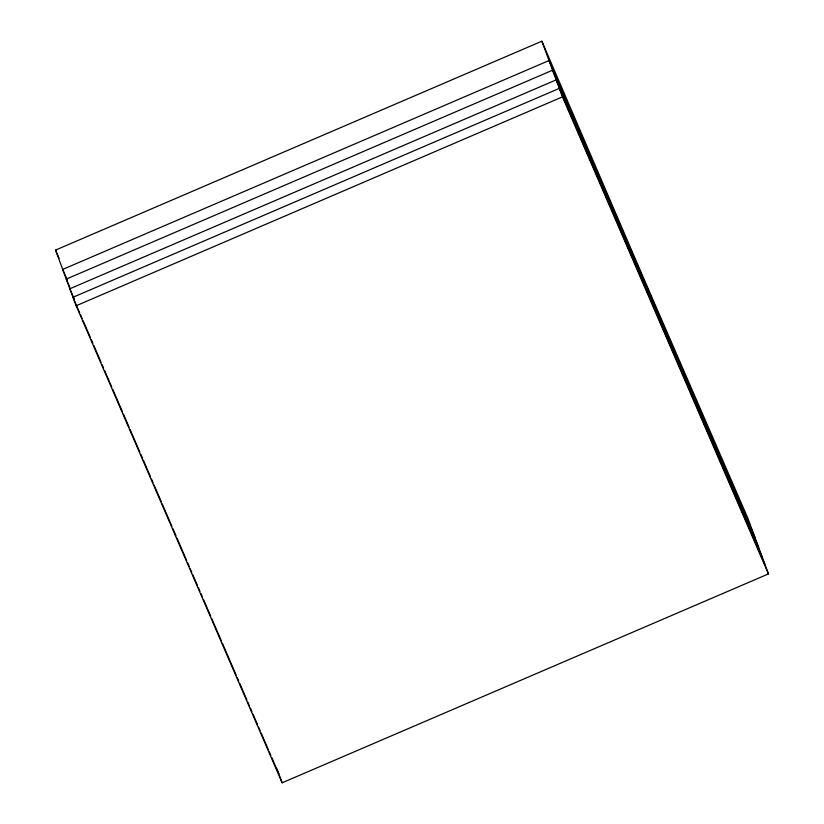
<?xml version="1.0" encoding="UTF-8"?>
<svg xmlns="http://www.w3.org/2000/svg" width="824" height="824" viewBox="0 0 824 824"><rect width="100%" height="100%" fill="white"/><g stroke="black" fill="none" stroke-linecap="round" stroke-linejoin="round"><path stroke-width="1.24" d="M55.548 250.094L541.862 41.2L637.858 264.844L747.862 518.234L768.452 573.906L282.138 782.8L76.138 305.766L55.548 250.094L59.101 258.334M76.138 305.766L562.462 96.871L541.862 41.2M755.021 537.578L549.021 60.543L62.696 269.427L67.29 280.057M758.595 547.249L552.595 70.205L66.27 279.099L69.844 287.36M762.169 556.911L556.169 79.876L69.855 288.771L74.438 299.39M765.311 565.408L559.311 88.374L72.996 297.268L79.619 312.615M562.462 96.871L768.452 573.906M80.639 314.974L82.173 318.517M83.193 320.886L90.331 337.407M91.351 339.776L92.875 343.32M93.895 345.678L101.043 362.21M102.063 364.568L103.587 368.112M104.607 370.47L111.745 387.002M112.764 389.371L122.457 411.804M123.476 414.163L129.08 427.151M130.099 429.51L139.792 451.943M140.811 454.312L142.336 457.856M143.355 460.214L150.493 476.746M151.513 479.104L153.048 482.648M154.067 485.006L161.205 501.538M162.225 503.907L171.917 526.34M172.937 528.699L175.996 535.785M177.016 538.144L186.698 560.577M187.718 562.947L189.252 566.479M190.272 568.848L191.796 572.392M192.816 574.75L197.41 585.38M198.43 587.739L199.954 591.282M200.974 593.641L202.508 597.184M203.528 599.542L210.666 616.074M211.686 618.443L221.378 640.876M222.398 643.235L236.158 675.114M237.178 677.483L238.713 681.015M239.733 683.384L246.87 699.916M247.89 702.275L249.415 705.818M250.434 708.176L251.969 711.72M252.989 714.078L257.572 724.708M258.592 727.067L260.127 730.61M261.146 732.979L268.284 749.51M269.304 751.869L270.839 755.412M271.858 757.771L278.996 774.303L277.029 768.988M279.387 775.363L282.138 782.8"/></g></svg>
